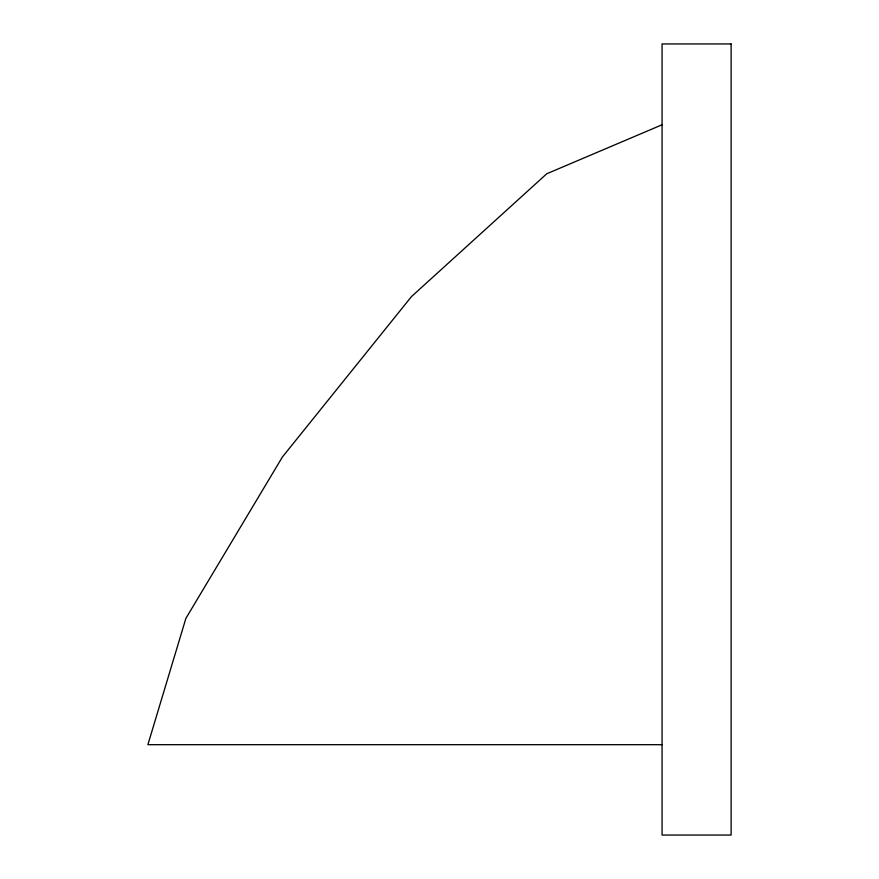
<?xml version="1.0" encoding="UTF-8"?>
<svg xmlns="http://www.w3.org/2000/svg" width="879" height="879" viewBox="0 0 879 879"><rect width="100%" height="100%" fill="white"/><g stroke="black" fill="none" stroke-linecap="round" stroke-linejoin="round"><path stroke-width="1.32" d="M662.063 124.774L546.727 173.778L411.482 296.586L282.478 456.893L185.887 618.366L147.881 744.689L662.063 744.689M731.119 43.95L662.063 43.95L662.063 835.05L731.119 835.05L731.119 43.95"/></g></svg>
